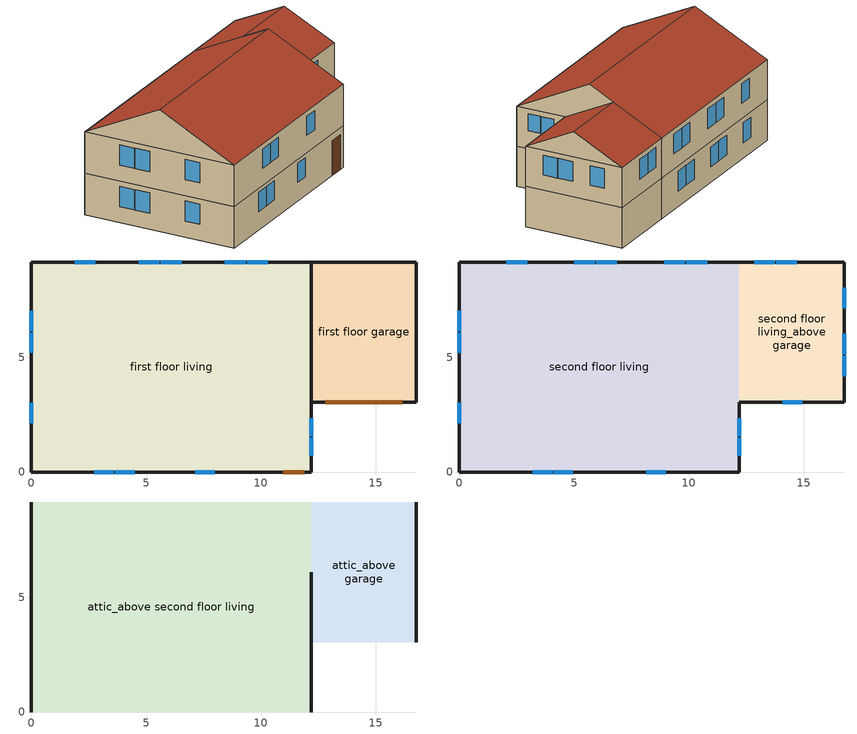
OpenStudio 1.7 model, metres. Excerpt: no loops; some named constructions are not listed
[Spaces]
first floor living
 floor ground (Slab): 12.19,9.14 12.19,0 0,0 0,9.14 z0
 wall outside (ExtInsFinWall): 0,9.14 0,0 12.19,0 12.19,3.05 12.19,9.14 0,9.14 z0:2.44
 window (Sub Surface 3-Glass): 2.74,0 3.59,0 z1.08:2.21
 window (Sub Surface 4-Glass): 3.65,0 4.5,0 z1.08:2.21
 window (Sub Surface 5-Glass): 7.13,0 7.98,0 z1.08:2.21
 window (Sub Surface 14-Glass): 0,7.02 0,6.13 z0.93:2.13
 window (Sub Surface 15-Glass): 0,6.07 0,5.19 z0.93:2.13
 window (Sub Surface 16-Glass): 0,3.01 0,2.13 z0.93:2.13
 window (Sub Surface 19-Glass): 12.19,0.71 12.19,1.49 z1.1:2.13
 window (Sub Surface 20-Glass): 12.19,1.55 12.19,2.33 z1.1:2.13
 window (Sub Surface 32-Glass): 2.79,9.14 1.89,9.14 z0.93:2.13
 window (Sub Surface 33-Glass): 5.58,9.14 4.68,9.14 z0.93:2.13
 window (Sub Surface 34-Glass): 6.55,9.14 5.64,9.14 z0.93:2.13
 window (Sub Surface 35-Glass): 9.34,9.14 8.43,9.14 z0.93:2.13
 window (Sub Surface 36-Glass): 10.3,9.14 9.4,9.14 z0.93:2.13
 door (LivingDoors): 10.97,0 11.89,0 z0:2.03
 ceiling adiabatic (RevFinUninsFinFloor): 12.19,0 12.19,9.14 0,9.14 0,0 z2.44
first floor garage
 floor ground (GrndUninsUnfinGrgFloor): 16.76,9.14 16.76,3.05 12.19,3.05 12.19,9.14 z0
 wall outside (ExtUninsUnfinWall): 16.76,9.14 12.19,9.14 12.19,3.05 16.76,3.05 16.76,9.14 z0:2.44
 door (GarageDoors): 12.8,3.05 16.15,3.05 z0:2.13
second floor living
 floor adiabatic (FinUninsFinFloor): 12.19,9.14 12.19,0 0,0 0,9.14 z2.44
 wall outside (ExtInsFinWall): 12.19,9.14 0,9.14 0,0 12.19,0 12.19,3.05 z2.44:4.88
 window (Sub Surface 6-Glass): 3.2,0 4.04,0 z3.44:4.57
 window (Sub Surface 7-Glass): 4.1,0 4.95,0 z3.44:4.57
 window (Sub Surface 8-Glass): 8.15,0 9,0 z3.44:4.57
 window (Sub Surface 11-Glass): 0,7.02 0,6.13 z3.37:4.57
 window (Sub Surface 12-Glass): 0,6.07 0,5.19 z3.37:4.57
 window (Sub Surface 13-Glass): 0,3.01 0,2.13 z3.37:4.57
 window (Sub Surface 18-Glass): 12.19,1.55 12.19,2.33 z3.53:4.57
 window (Sub Surface 26-Glass): 10.79,9.14 9.88,9.14 z3.38:4.57
 window (Sub Surface 27-Glass): 9.82,9.14 8.93,9.14 z3.38:4.57
 window (Sub Surface 28-Glass): 6.86,9.14 5.97,9.14 z3.38:4.57
 window (Sub Surface 29-Glass): 5.91,9.14 5.01,9.14 z3.38:4.57
 window (Sub Surface 30-Glass): 2.95,9.14 2.06,9.14 z3.38:4.57
 window (Sub Surface 10-Glass): 12.19,0.71 12.19,1.49 z3.53:4.57
second floor living_above garage
 floor to first floor garage (UnfinInsFinFloor): 16.76,9.14 16.76,3.05 12.19,3.05 12.19,9.14 z2.44
 wall outside (ExtInsFinWall): 12.19,3.05 16.76,3.05 16.76,9.14 12.19,9.14 z2.44:4.88
 window (Sub Surface 9-Glass): 14.08,3.05 14.93,3.05 z3.44:4.57
 window (Sub Surface 21-Glass): 16.76,4.16 16.76,5.06 z3.37:4.57
 window (Sub Surface 22-Glass): 16.76,5.12 16.76,6.02 z3.37:4.57
 window (Sub Surface 23-Glass): 16.76,7.13 16.76,8.03 z3.37:4.57
 window (Sub Surface 24-Glass): 14.7,9.14 13.81,9.14 z3.38:4.57
 window (Sub Surface 25-Glass): 13.75,9.14 12.85,9.14 z3.38:4.57
attic_above second floor living
 floor to second floor living (FinInsUnfinUAFloor): 12.19,9.14 12.19,0 0,0 0,9.14 z4.88
 wall outside (ExtUninsUnfinWall): 0,4.57,7.16 0,9.14,4.88 0,0,4.88; 12.19,4.57,7.16 12.19,0,4.88 12.19,3.05,4.88 12.19,6.1,6.4
 roof outside (UnfinInsExtRoof): 12.19,4.57,7.16 12.19,9.14,4.88 0,9.14,4.88 0,4.57,7.16; 0,4.57,7.16 0,0,4.88 12.19,0,4.88 12.19,4.57,7.16
attic_above garage
 floor to second floor living_above garage (FinInsUnfinUAFloor): 16.76,9.14 16.76,3.05 12.19,3.05 12.19,9.14 z4.88
 wall outside (ExtUninsUnfinWall): 16.76,6.1,6.4 16.76,3.05,4.88 16.76,9.14,4.88
 roof outside (UnfinInsExtRoof): 16.76,6.1,6.4 16.76,9.14,4.88 12.19,9.14,4.88 12.19,6.1,6.4; 12.19,6.1,6.4 12.19,3.05,4.88 16.76,3.05,4.88 16.76,6.1,6.4
[Schedule:Ruleset]
Name | Default Day Schedule | Summer Design Day Schedule | Winter Design Day Schedule
refrigerator_ruleset | Schedule Day 207 | RefrigeratorSummer 1 | RefrigeratorWinter 1
Elcetric_mgl_annual_schedule | Schedule Day 208 | MGLSummer 1 | MGLWinter 1
occupants_ruleset | Schedule Day 209 | OccupantsSummer 1 | OccupantsWinter 1
Int_lighting_annual_schedule | Schedule Day 216 | LightingSummer 1 | LightingWinter 1
[Schedule:Day]
Schedule Day 207; Schedule Day 208; Schedule Day 209; Schedule Day 216: 24, 0, 0
RefrigeratorWinter; RefrigeratorWeekend1; RefrigeratorWeekday12; RefrigeratorWeekend12; RefrigeratorWinter 1: 1, 0, 0.610949, 2, 0, 0.595675, 3, 0, 0.580401, 4, 0, 0.565128, 5, 0, 0.549854, 6, 0, 0.549854, 7, 0, 0.580401, 8, 0, 0.610949, 9, 0, 0.626223, 10, 0, 0.626223, 11, 0, 0.610949, 12, 0, 0.610949, 13, 0, 0.641496, 14, 0, 0.641496, 15, 0, 0.641496, 16, 0, 0.626223, 17, 0, 0.672044, 18, 0, 0.733139, 19, 0, 0.763686, 20, 0, 0.733139, 21, 0, 0.717865, 22, 0, 0.702591, 23, 0, 0.672044, 24, 0, 0.626223
RefrigeratorWeekday2; RefrigeratorWeekend2: 1, 0, 0.609489, 2, 0, 0.594252, 3, 0, 0.579015, 4, 0, 0.563777, 5, 0, 0.54854, 6, 0, 0.54854, 7, 0, 0.579015, 8, 0, 0.609489, 9, 0, 0.624726, 10, 0, 0.624726, 11, 0, 0.609489, 12, 0, 0.609489, 13, 0, 0.639964, 14, 0, 0.639964, 15, 0, 0.639964, 16, 0, 0.624726, 17, 0, 0.670438, 18, 0, 0.731387, 19, 0, 0.761861, 20, 0, 0.731387, 21, 0, 0.71615, 22, 0, 0.700912, 23, 0, 0.670438, 24, 0, 0.624726
RefrigeratorWeekday3; RefrigeratorWeekend3; RefrigeratorWeekday4; RefrigeratorWeekend4; RefrigeratorWeekday5; RefrigeratorWeekend5: 1, 0, 0.791241, 2, 0, 0.77146, 3, 0, 0.751679, 4, 0, 0.731898, 5, 0, 0.712117, 6, 0, 0.712117, 7, 0, 0.751679, 8, 0, 0.791241, 9, 0, 0.811022, 10, 0, 0.811022, 11, 0, 0.791241, 12, 0, 0.791241, 13, 0, 0.830803, 14, 0, 0.830803, 15, 0, 0.830803, 16, 0, 0.811022, 17, 0, 0.870365, 18, 0, 0.949489, 19, 0, 0.989051, 20, 0, 0.949489, 21, 0, 0.929708, 22, 0, 0.909927, 23, 0, 0.870365, 24, 0, 0.811022
RefrigeratorSummer; RefrigeratorWeekend6; RefrigeratorWeekday7; RefrigeratorWeekend7; RefrigeratorWeekday8; RefrigeratorWeekend8; RefrigeratorWeekday9; RefrigeratorWeekend9; RefrigeratorSummer 1: 1, 0, 0.8, 2, 0, 0.78, 3, 0, 0.76, 4, 0, 0.74, 5, 0, 0.72, 6, 0, 0.72, 7, 0, 0.76, 8, 0, 0.8, 9, 0, 0.82, 10, 0, 0.82, 11, 0, 0.8, 12, 0, 0.8, 13, 0, 0.84, 14, 0, 0.84, 15, 0, 0.84, 16, 0, 0.82, 17, 0, 0.88, 18, 0, 0.96, 19, 0, 1, 20, 0, 0.96, 21, 0, 0.94, 22, 0, 0.92, 23, 0, 0.88, 24, 0, 0.82
RefrigeratorWeekday10; RefrigeratorWeekend10: 1, 0, 0.679562, 2, 0, 0.662573, 3, 0, 0.645584, 4, 0, 0.628595, 5, 0, 0.611606, 6, 0, 0.611606, 7, 0, 0.645584, 8, 0, 0.679562, 9, 0, 0.696551, 10, 0, 0.696551, 11, 0, 0.679562, 12, 0, 0.679562, 13, 0, 0.71354, 14, 0, 0.71354, 15, 0, 0.71354, 16, 0, 0.696551, 17, 0, 0.747518, 18, 0, 0.815474, 19, 0, 0.849453, 20, 0, 0.815474, 21, 0, 0.798485, 22, 0, 0.781496, 23, 0, 0.747518, 24, 0, 0.696551
RefrigeratorWeekday11; RefrigeratorWeekend11: 1, 0, 0.675182, 2, 0, 0.658303, 3, 0, 0.641423, 4, 0, 0.624544, 5, 0, 0.607664, 6, 0, 0.607664, 7, 0, 0.641423, 8, 0, 0.675182, 9, 0, 0.692062, 10, 0, 0.692062, 11, 0, 0.675182, 12, 0, 0.675182, 13, 0, 0.708942, 14, 0, 0.708942, 15, 0, 0.708942, 16, 0, 0.692062, 17, 0, 0.742701, 18, 0, 0.810219, 19, 0, 0.843978, 20, 0, 0.810219, 21, 0, 0.793339, 22, 0, 0.77646, 23, 0, 0.742701, 24, 0, 0.692062
MGLWinter; MGLWeekend1; MGLWeekday12; MGLWeekend12; MGLWinter 1: 1, 0, 0.559347, 2, 0, 0.517396, 3, 0, 0.517396, 4, 0, 0.503412, 5, 0, 0.461461, 6, 0, 0.503412, 7, 0, 0.601298, 8, 0, 0.657232, 9, 0, 0.475445, 10, 0, 0.321624, 11, 0, 0.335608, 12, 0, 0.349592, 13, 0, 0.335608, 14, 0, 0.391543, 15, 0, 0.433494, 16, 0, 0.447477, 17, 0, 0.545363, 18, 0, 0.741134, 19, 0, 0.880971, 20, 0, 0.936905, 21, 0, 0.99284, 22, 0, 0.964873, 23, 0, 0.825036, 24, 0, 0.699183
MGLWeekday2; MGLWeekend2: 1, 0, 0.56338, 2, 0, 0.521127, 3, 0, 0.521127, 4, 0, 0.507042, 5, 0, 0.464789, 6, 0, 0.507042, 7, 0, 0.605634, 8, 0, 0.661972, 9, 0, 0.478873, 10, 0, 0.323944, 11, 0, 0.338028, 12, 0, 0.352113, 13, 0, 0.338028, 14, 0, 0.394366, 15, 0, 0.43662, 16, 0, 0.450704, 17, 0, 0.549296, 18, 0, 0.746479, 19, 0, 0.887324, 20, 0, 0.943662, 21, 0, 1, 22, 0, 0.971831, 23, 0, 0.830986, 24, 0, 0.704225
MGLWeekday3; MGLWeekend3; MGLWeekday5; MGLWeekend5: 1, 0, 0.445057, 2, 0, 0.411678, 3, 0, 0.411678, 4, 0, 0.400551, 5, 0, 0.367172, 6, 0, 0.400551, 7, 0, 0.478436, 8, 0, 0.522942, 9, 0, 0.378298, 10, 0, 0.255908, 11, 0, 0.267034, 12, 0, 0.278161, 13, 0, 0.267034, 14, 0, 0.31154, 15, 0, 0.344919, 16, 0, 0.356046, 17, 0, 0.433931, 18, 0, 0.5897, 19, 0, 0.700965, 20, 0, 0.74547, 21, 0, 0.789976, 22, 0, 0.767723, 23, 0, 0.656459, 24, 0, 0.556321
MGLWeekday4; MGLWeekend4: 1, 0, 0.443264, 2, 0, 0.410019, 3, 0, 0.410019, 4, 0, 0.398938, 5, 0, 0.365693, 6, 0, 0.398938, 7, 0, 0.476509, 8, 0, 0.520835, 9, 0, 0.376775, 10, 0, 0.254877, 11, 0, 0.265959, 12, 0, 0.27704, 13, 0, 0.265959, 14, 0, 0.310285, 15, 0, 0.34353, 16, 0, 0.354611, 17, 0, 0.432183, 18, 0, 0.587325, 19, 0, 0.698141, 20, 0, 0.742468, 21, 0, 0.786794, 22, 0, 0.764631, 23, 0, 0.653815, 24, 0, 0.55408
MGLSummer; MGLWeekend6; MGLWeekday9; MGLWeekend9; MGLSummer 1: 1, 0, 0.370657, 2, 0, 0.342857, 3, 0, 0.342857, 4, 0, 0.333591, 5, 0, 0.305792, 6, 0, 0.333591, 7, 0, 0.398456, 8, 0, 0.435522, 9, 0, 0.315058, 10, 0, 0.213128, 11, 0, 0.222394, 12, 0, 0.23166, 13, 0, 0.222394, 14, 0, 0.25946, 15, 0, 0.287259, 16, 0, 0.296525, 17, 0, 0.36139, 18, 0, 0.49112, 19, 0, 0.583784, 20, 0, 0.62085, 21, 0, 0.657916, 22, 0, 0.639383, 23, 0, 0.546719, 24, 0, 0.463321
MGLWeekday7; MGLWeekend7; MGLWeekday8; MGLWeekend8: 1, 0, 0.367968, 2, 0, 0.34037, 3, 0, 0.34037, 4, 0, 0.331171, 5, 0, 0.303573, 6, 0, 0.331171, 7, 0, 0.395565, 8, 0, 0.432362, 9, 0, 0.312772, 10, 0, 0.211581, 11, 0, 0.220781, 12, 0, 0.22998, 13, 0, 0.220781, 14, 0, 0.257577, 15, 0, 0.285175, 16, 0, 0.294374, 17, 0, 0.358768, 18, 0, 0.487557, 19, 0, 0.579549, 20, 0, 0.616346, 21, 0, 0.653142, 22, 0, 0.634744, 23, 0, 0.542752, 24, 0, 0.459959
MGLWeekday10; MGLWeekend10: 1, 0, 0.443712, 2, 0, 0.410434, 3, 0, 0.410434, 4, 0, 0.399341, 5, 0, 0.366063, 6, 0, 0.399341, 7, 0, 0.476991, 8, 0, 0.521362, 9, 0, 0.377156, 10, 0, 0.255135, 11, 0, 0.266227, 12, 0, 0.27732, 13, 0, 0.266227, 14, 0, 0.310599, 15, 0, 0.343877, 16, 0, 0.35497, 17, 0, 0.43262, 18, 0, 0.587919, 19, 0, 0.698847, 20, 0, 0.743218, 21, 0, 0.787589, 22, 0, 0.765404, 23, 0, 0.654476, 24, 0, 0.55464
MGLWeekday11; MGLWeekend11: 1, 0, 0.442368, 2, 0, 0.40919, 3, 0, 0.40919, 4, 0, 0.398131, 5, 0, 0.364953, 6, 0, 0.398131, 7, 0, 0.475545, 8, 0, 0.519782, 9, 0, 0.376013, 10, 0, 0.254361, 11, 0, 0.265421, 12, 0, 0.27648, 13, 0, 0.265421, 14, 0, 0.309657, 15, 0, 0.342835, 16, 0, 0.353894, 17, 0, 0.431309, 18, 0, 0.586137, 19, 0, 0.696729, 20, 0, 0.740966, 21, 0, 0.785203, 22, 0, 0.763084, 23, 0, 0.652493, 24, 0, 0.55296
OccupantsWinter; occupantsWeekend1; occupantsWeekday2; occupantsWeekend2; occupantsWeekday3; occupantsWeekend3; occupantsWeekday4; occupantsWeekend4; occupantsWeekday5; occupantsWeekend5; OccupantsSummer; occupantsWeekend6; occupantsWeekday7; occupantsWeekend7; occupantsWeekday8; occupantsWeekend8; occupantsWeekday9; occupantsWeekend9; occupantsWeekday10; occupantsWeekend10; occupantsWeekday11; occupantsWeekend11; occupantsWeekday12; occupantsWeekend12; OccupantsSummer 1; OccupantsWinter 1: 1, 0, 1, 2, 0, 1, 3, 0, 1, 4, 0, 1, 5, 0, 1, 6, 0, 1, 7, 0, 1, 8, 0, 0.8831, 9, 0, 0.40861, 10, 0, 0.24189, 11, 0, 0.24189, 12, 0, 0.24189, 13, 0, 0.24189, 14, 0, 0.24189, 15, 0, 0.24189, 16, 0, 0.24189, 17, 0, 0.29498, 18, 0, 0.5531, 19, 0, 0.89693, 20, 0, 0.89693, 21, 0, 0.89693, 22, 0, 1, 23, 0, 1, 24, 0, 1
LightingWinter; LightingWeekend1; LightingWinter 1: 1, 0, 0.185156, 2, 0, 0.111094, 3, 0, 0.0740623, 4, 0, 0.0740623, 5, 0, 0.0740623, 6, 0, 0.0812229, 7, 0, 0.176777, 8, 0, 0.371094, 9, 0, 0.35417, 10, 0, 0.180758, 11, 0, 0.146876, 12, 0, 0.14551, 13, 0, 0.145643, 14, 0, 0.147465, 15, 0, 0.159722, 16, 0, 0.215175, 17, 0, 0.376947, 18, 0, 0.667102, 19, 0, 0.943338, 20, 0, 0.973952, 21, 0, 0.832259, 22, 0, 0.711434, 23, 0, 0.536822, 24, 0, 0.37289
LightingWeekday2; LightingWeekend2: 1, 0, 0.185156, 2, 0, 0.111094, 3, 0, 0.0740623, 4, 0, 0.0740623, 5, 0, 0.0740623, 6, 0, 0.0797968, 7, 0, 0.15632, 8, 0, 0.311936, 9, 0, 0.278424, 10, 0, 0.139549, 11, 0, 0.112415, 12, 0, 0.11132, 13, 0, 0.111374, 14, 0, 0.112192, 15, 0, 0.11807, 16, 0, 0.147469, 17, 0, 0.246348, 18, 0, 0.463552, 19, 0, 0.753274, 20, 0, 0.928954, 21, 0, 0.854004, 22, 0, 0.711434, 23, 0, 0.536822, 24, 0, 0.37289
LightingWeekday3; LightingWeekend3: 1, 0, 0.185156, 2, 0, 0.111094, 3, 0, 0.0740623, 4, 0, 0.0740623, 5, 0, 0.0740623, 6, 0, 0.0776289, 7, 0, 0.125223, 8, 0, 0.22201, 9, 0, 0.179119, 10, 0, 0.0927444, 11, 0, 0.0758683, 12, 0, 0.0751875, 13, 0, 0.0752131, 14, 0, 0.0756206, 15, 0, 0.0786331, 16, 0, 0.0946594, 17, 0, 0.154108, 18, 0, 0.304912, 19, 0, 0.555638, 20, 0, 0.797325, 21, 0, 0.832259, 22, 0, 0.680986, 23, 0, 0.536822, 24, 0, 0.37289
LightingWeekday4; LightingWeekend4: 1, 0, 0.185156, 2, 0, 0.111094, 3, 0, 0.0740623, 4, 0, 0.0740623, 5, 0, 0.0740623, 6, 0, 0.0781291, 7, 0, 0.132398, 8, 0, 0.242758, 9, 0, 0.192114, 10, 0, 0.0936262, 11, 0, 0.0743832, 12, 0, 0.073607, 13, 0, 0.0736017, 14, 0, 0.0736253, 15, 0, 0.0738632, 16, 0, 0.0756396, 17, 0, 0.0852648, 18, 0, 0.122824, 19, 0, 0.226898, 20, 0, 0.42601, 21, 0, 0.671722, 22, 0, 0.711434, 23, 0, 0.536822, 24, 0, 0.37289
LightingWeekday5; LightingWeekend5: 1, 0, 0.185156, 2, 0, 0.111094, 3, 0, 0.0740623, 4, 0, 0.0740623, 5, 0, 0.0740623, 6, 0, 0.0765689, 7, 0, 0.110018, 8, 0, 0.17804, 9, 0, 0.133789, 10, 0, 0.0730849, 11, 0, 0.0612243, 12, 0, 0.0607459, 13, 0, 0.0607428, 14, 0, 0.0607596, 15, 0, 0.0609181, 16, 0, 0.0620601, 17, 0, 0.0682017, 18, 0, 0.092704, 19, 0, 0.164462, 20, 0, 0.315713, 21, 0, 0.535628, 22, 0, 0.683558, 23, 0, 0.536822, 24, 0, 0.37289
LightingSummer; LightingWeekend6; LightingSummer 1: 1, 0, 0.185156, 2, 0, 0.111094, 3, 0, 0.0740623, 4, 0, 0.0740623, 5, 0, 0.0740623, 6, 0, 0.0760949, 7, 0, 0.103219, 8, 0, 0.158378, 9, 0, 0.117667, 10, 0, 0.068442, 11, 0, 0.0588242, 12, 0, 0.0584363, 13, 0, 0.0584342, 14, 0, 0.0584523, 15, 0, 0.0586041, 16, 0, 0.0596043, 17, 0, 0.0646543, 18, 0, 0.0840856, 19, 0, 0.140565, 20, 0, 0.262649, 21, 0, 0.452809, 22, 0, 0.639682, 23, 0, 0.536822, 24, 0, 0.37289
LightingWeekday7; LightingWeekend7: 1, 0, 0.185156, 2, 0, 0.111094, 3, 0, 0.0740623, 4, 0, 0.0740623, 5, 0, 0.0740623, 6, 0, 0.0765045, 7, 0, 0.109094, 8, 0, 0.175368, 9, 0, 0.131584, 10, 0, 0.0724402, 11, 0, 0.0608844, 12, 0, 0.0604183, 13, 0, 0.0604156, 14, 0, 0.0604342, 15, 0, 0.0605899, 16, 0, 0.0616124, 17, 0, 0.0667575, 18, 0, 0.0864864, 19, 0, 0.143624, 20, 0, 0.266652, 21, 0, 0.457431, 22, 0, 0.641874, 23, 0, 0.536822, 24, 0, 0.37289
LightingWeekday8; LightingWeekend8: 1, 0, 0.185156, 2, 0, 0.111094, 3, 0, 0.0740623, 4, 0, 0.0740623, 5, 0, 0.0740623, 6, 0, 0.0775615, 7, 0, 0.124256, 8, 0, 0.219213, 9, 0, 0.170679, 10, 0, 0.0859379, 11, 0, 0.0693808, 12, 0, 0.0687129, 13, 0, 0.0687086, 14, 0, 0.0687309, 15, 0, 0.0689345, 16, 0, 0.0703516, 17, 0, 0.0777088, 18, 0, 0.106019, 19, 0, 0.185848, 20, 0, 0.347307, 21, 0, 0.570735, 22, 0, 0.697656, 23, 0, 0.536822, 24, 0, 0.37289
LightingWeekday9; LightingWeekend9: 1, 0, 0.185156, 2, 0, 0.111094, 3, 0, 0.0740623, 4, 0, 0.0740623, 5, 0, 0.0740623, 6, 0, 0.0789442, 7, 0, 0.144091, 8, 0, 0.276572, 9, 0, 0.229704, 10, 0, 0.111475, 11, 0, 0.0883753, 12, 0, 0.0874435, 13, 0, 0.0874396, 14, 0, 0.087502, 15, 0, 0.0880555, 16, 0, 0.091692, 17, 0, 0.108987, 18, 0, 0.167947, 19, 0, 0.309426, 20, 0, 0.539289, 21, 0, 0.766508, 22, 0, 0.711434, 23, 0, 0.536822, 24, 0, 0.37289
LightingWeekday10; LightingWeekend10: 1, 0, 0.185156, 2, 0, 0.111094, 3, 0, 0.0740623, 4, 0, 0.0740623, 5, 0, 0.0740623, 6, 0, 0.0806284, 7, 0, 0.168249, 8, 0, 0.346433, 9, 0, 0.310418, 10, 0, 0.151403, 11, 0, 0.120334, 12, 0, 0.119081, 13, 0, 0.119085, 14, 0, 0.119305, 15, 0, 0.121094, 16, 0, 0.131583, 17, 0, 0.174606, 18, 0, 0.296095, 19, 0, 0.524491, 20, 0, 0.78632, 21, 0, 0.832259, 22, 0, 0.711434, 23, 0, 0.536822, 24, 0, 0.37289
LightingWeekday11; LightingWeekend11: 1, 0, 0.185156, 2, 0, 0.111094, 3, 0, 0.0740623, 4, 0, 0.0740623, 5, 0, 0.0740623, 6, 0, 0.0790735, 7, 0, 0.145944, 8, 0, 0.281932, 9, 0, 0.271726, 10, 0, 0.150368, 11, 0, 0.126657, 12, 0, 0.125701, 13, 0, 0.126104, 14, 0, 0.130161, 15, 0, 0.15155, 16, 0, 0.230136, 17, 0, 0.420314, 18, 0, 0.706329, 19, 0, 0.925361, 20, 0, 0.897521, 21, 0, 0.832259, 22, 0, 0.711434, 23, 0, 0.536822, 24, 0, 0.37289
LightingWeekday12; LightingWeekend12: 1, 0, 0.185156, 2, 0, 0.111094, 3, 0, 0.0740623, 4, 0, 0.0740623, 5, 0, 0.0740623, 6, 0, 0.0807328, 7, 0, 0.169747, 8, 0, 0.350764, 9, 0, 0.347061, 10, 0, 0.185518, 11, 0, 0.153955, 12, 0, 0.152682, 13, 0, 0.153041, 14, 0, 0.157066, 15, 0, 0.18004, 16, 0, 0.268197, 17, 0, 0.48342, 18, 0, 0.795224, 19, 0, 1, 20, 0, 0.913581, 21, 0, 0.832259, 22, 0, 0.711434, 23, 0, 0.536822, 24, 0, 0.37289
[Schedule:Rule] Date Specification Type=DateRange; Start Day=1
Name | Schedule Ruleset | Rule Order | Day Schedule | Apply Sunday | Apply Monday | Apply Tuesday | Apply Wednesday | Apply Thursday | Apply Friday | Apply Saturday | Start Month | End Month | End Day
fridge_weekday_ruleset1 | refrigerator_ruleset | 23 | RefrigeratorWinter | No | Yes | Yes | Yes | Yes | Yes | No | 1 | 1 | 31
fridge_weekday_ruleset1 1 | refrigerator_ruleset | 22 | RefrigeratorWeekend1 | Yes | No | No | No | No | No | Yes | 1 | 1 | 31
fridge_weekday_ruleset2 | refrigerator_ruleset | 21 | RefrigeratorWeekday2 | No | Yes | Yes | Yes | Yes | Yes | No | 2 | 2 | 28
fridge_weekday_ruleset2 1 | refrigerator_ruleset | 20 | RefrigeratorWeekend2 | Yes | No | No | No | No | No | Yes | 2 | 2 | 28
fridge_weekday_ruleset3 | refrigerator_ruleset | 19 | RefrigeratorWeekday3 | No | Yes | Yes | Yes | Yes | Yes | No | 3 | 3 | 31
fridge_weekday_ruleset3 1 | refrigerator_ruleset | 18 | RefrigeratorWeekend3 | Yes | No | No | No | No | No | Yes | 3 | 3 | 31
fridge_weekday_ruleset4 | refrigerator_ruleset | 17 | RefrigeratorWeekday4 | No | Yes | Yes | Yes | Yes | Yes | No | 4 | 4 | 30
fridge_weekday_ruleset4 1 | refrigerator_ruleset | 16 | RefrigeratorWeekend4 | Yes | No | No | No | No | No | Yes | 4 | 4 | 30
fridge_weekday_ruleset5 | refrigerator_ruleset | 15 | RefrigeratorWeekday5 | No | Yes | Yes | Yes | Yes | Yes | No | 5 | 5 | 31
fridge_weekday_ruleset5 1 | refrigerator_ruleset | 14 | RefrigeratorWeekend5 | Yes | No | No | No | No | No | Yes | 5 | 5 | 31
fridge_weekday_ruleset6 | refrigerator_ruleset | 13 | RefrigeratorSummer | No | Yes | Yes | Yes | Yes | Yes | No | 6 | 6 | 30
fridge_weekday_ruleset6 1 | refrigerator_ruleset | 12 | RefrigeratorWeekend6 | Yes | No | No | No | No | No | Yes | 6 | 6 | 30
fridge_weekday_ruleset7 | refrigerator_ruleset | 11 | RefrigeratorWeekday7 | No | Yes | Yes | Yes | Yes | Yes | No | 7 | 7 | 31
fridge_weekday_ruleset7 1 | refrigerator_ruleset | 10 | RefrigeratorWeekend7 | Yes | No | No | No | No | No | Yes | 7 | 7 | 31
fridge_weekday_ruleset8 | refrigerator_ruleset | 9 | RefrigeratorWeekday8 | No | Yes | Yes | Yes | Yes | Yes | No | 8 | 8 | 31
fridge_weekday_ruleset8 1 | refrigerator_ruleset | 8 | RefrigeratorWeekend8 | Yes | No | No | No | No | No | Yes | 8 | 8 | 31
fridge_weekday_ruleset9 | refrigerator_ruleset | 7 | RefrigeratorWeekday9 | No | Yes | Yes | Yes | Yes | Yes | No | 9 | 9 | 30
fridge_weekday_ruleset9 1 | refrigerator_ruleset | 6 | RefrigeratorWeekend9 | Yes | No | No | No | No | No | Yes | 9 | 9 | 30
fridge_weekday_ruleset10 | refrigerator_ruleset | 5 | RefrigeratorWeekday10 | No | Yes | Yes | Yes | Yes | Yes | No | 10 | 10 | 31
fridge_weekday_ruleset10 1 | refrigerator_ruleset | 4 | RefrigeratorWeekend10 | Yes | No | No | No | No | No | Yes | 10 | 10 | 31
fridge_weekday_ruleset11 | refrigerator_ruleset | 3 | RefrigeratorWeekday11 | No | Yes | Yes | Yes | Yes | Yes | No | 11 | 11 | 30
fridge_weekday_ruleset11 1 | refrigerator_ruleset | 2 | RefrigeratorWeekend11 | Yes | No | No | No | No | No | Yes | 11 | 11 | 30
fridge_weekday_ruleset12 | refrigerator_ruleset | 1 | RefrigeratorWeekday12 | No | Yes | Yes | Yes | Yes | Yes | No | 12 | 12 | 31
fridge_weekday_ruleset12 1 | refrigerator_ruleset | 0 | RefrigeratorWeekend12 | Yes | No | No | No | No | No | Yes | 12 | 12 | 31
mgl_weekday_ruleset1 | Elcetric_mgl_annual_schedule | 23 | MGLWinter | No | Yes | Yes | Yes | Yes | Yes | No | 1 | 1 | 31
mgl_weekend_ruleset1 | Elcetric_mgl_annual_schedule | 22 | MGLWeekend1 | Yes | No | No | No | No | No | Yes | 1 | 1 | 31
mgl_weekday_ruleset2 | Elcetric_mgl_annual_schedule | 21 | MGLWeekday2 | No | Yes | Yes | Yes | Yes | Yes | No | 2 | 2 | 28
mgl_weekend_ruleset2 | Elcetric_mgl_annual_schedule | 20 | MGLWeekend2 | Yes | No | No | No | No | No | Yes | 2 | 2 | 28
mgl_weekday_ruleset3 | Elcetric_mgl_annual_schedule | 19 | MGLWeekday3 | No | Yes | Yes | Yes | Yes | Yes | No | 3 | 3 | 31
mgl_weekend_ruleset3 | Elcetric_mgl_annual_schedule | 18 | MGLWeekend3 | Yes | No | No | No | No | No | Yes | 3 | 3 | 31
mgl_weekday_ruleset4 | Elcetric_mgl_annual_schedule | 17 | MGLWeekday4 | No | Yes | Yes | Yes | Yes | Yes | No | 4 | 4 | 30
mgl_weekend_ruleset4 | Elcetric_mgl_annual_schedule | 16 | MGLWeekend4 | Yes | No | No | No | No | No | Yes | 4 | 4 | 30
mgl_weekday_ruleset5 | Elcetric_mgl_annual_schedule | 15 | MGLWeekday5 | No | Yes | Yes | Yes | Yes | Yes | No | 5 | 5 | 31
mgl_weekend_ruleset5 | Elcetric_mgl_annual_schedule | 14 | MGLWeekend5 | Yes | No | No | No | No | No | Yes | 5 | 5 | 31
mgl_weekday_ruleset6 | Elcetric_mgl_annual_schedule | 13 | MGLSummer | No | Yes | Yes | Yes | Yes | Yes | No | 6 | 6 | 30
mgl_weekend_ruleset6 | Elcetric_mgl_annual_schedule | 12 | MGLWeekend6 | Yes | No | No | No | No | No | Yes | 6 | 6 | 30
mgl_weekday_ruleset7 | Elcetric_mgl_annual_schedule | 11 | MGLWeekday7 | No | Yes | Yes | Yes | Yes | Yes | No | 7 | 7 | 31
mgl_weekend_ruleset7 | Elcetric_mgl_annual_schedule | 10 | MGLWeekend7 | Yes | No | No | No | No | No | Yes | 7 | 7 | 31
mgl_weekday_ruleset8 | Elcetric_mgl_annual_schedule | 9 | MGLWeekday8 | No | Yes | Yes | Yes | Yes | Yes | No | 8 | 8 | 31
mgl_weekend_ruleset8 | Elcetric_mgl_annual_schedule | 8 | MGLWeekend8 | Yes | No | No | No | No | No | Yes | 8 | 8 | 31
mgl_weekday_ruleset9 | Elcetric_mgl_annual_schedule | 7 | MGLWeekday9 | No | Yes | Yes | Yes | Yes | Yes | No | 9 | 9 | 30
mgl_weekend_ruleset9 | Elcetric_mgl_annual_schedule | 6 | MGLWeekend9 | Yes | No | No | No | No | No | Yes | 9 | 9 | 30
mgl_weekday_ruleset10 | Elcetric_mgl_annual_schedule | 5 | MGLWeekday10 | No | Yes | Yes | Yes | Yes | Yes | No | 10 | 10 | 31
mgl_weekend_ruleset10 | Elcetric_mgl_annual_schedule | 4 | MGLWeekend10 | Yes | No | No | No | No | No | Yes | 10 | 10 | 31
mgl_weekday_ruleset11 | Elcetric_mgl_annual_schedule | 3 | MGLWeekday11 | No | Yes | Yes | Yes | Yes | Yes | No | 11 | 11 | 30
mgl_weekend_ruleset11 | Elcetric_mgl_annual_schedule | 2 | MGLWeekend11 | Yes | No | No | No | No | No | Yes | 11 | 11 | 30
mgl_weekday_ruleset12 | Elcetric_mgl_annual_schedule | 1 | MGLWeekday12 | No | Yes | Yes | Yes | Yes | Yes | No | 12 | 12 | 31
mgl_weekend_ruleset12 | Elcetric_mgl_annual_schedule | 0 | MGLWeekend12 | Yes | No | No | No | No | No | Yes | 12 | 12 | 31
occ_weekday_ruleset1 | occupants_ruleset | 23 | OccupantsWinter | No | Yes | Yes | Yes | Yes | Yes | No | 1 | 1 | 31
occ_weekday_ruleset1 1 | occupants_ruleset | 22 | occupantsWeekend1 | Yes | No | No | No | No | No | Yes | 1 | 1 | 31
occ_weekday_ruleset2 | occupants_ruleset | 21 | occupantsWeekday2 | No | Yes | Yes | Yes | Yes | Yes | No | 2 | 2 | 28
occ_weekday_ruleset2 1 | occupants_ruleset | 20 | occupantsWeekend2 | Yes | No | No | No | No | No | Yes | 2 | 2 | 28
occ_weekday_ruleset3 | occupants_ruleset | 19 | occupantsWeekday3 | No | Yes | Yes | Yes | Yes | Yes | No | 3 | 3 | 31
occ_weekday_ruleset3 1 | occupants_ruleset | 18 | occupantsWeekend3 | Yes | No | No | No | No | No | Yes | 3 | 3 | 31
occ_weekday_ruleset4 | occupants_ruleset | 17 | occupantsWeekday4 | No | Yes | Yes | Yes | Yes | Yes | No | 4 | 4 | 30
occ_weekday_ruleset4 1 | occupants_ruleset | 16 | occupantsWeekend4 | Yes | No | No | No | No | No | Yes | 4 | 4 | 30
occ_weekday_ruleset5 | occupants_ruleset | 15 | occupantsWeekday5 | No | Yes | Yes | Yes | Yes | Yes | No | 5 | 5 | 31
occ_weekday_ruleset5 1 | occupants_ruleset | 14 | occupantsWeekend5 | Yes | No | No | No | No | No | Yes | 5 | 5 | 31
occ_weekday_ruleset6 | occupants_ruleset | 13 | OccupantsSummer | No | Yes | Yes | Yes | Yes | Yes | No | 6 | 6 | 30
occ_weekday_ruleset6 1 | occupants_ruleset | 12 | occupantsWeekend6 | Yes | No | No | No | No | No | Yes | 6 | 6 | 30
occ_weekday_ruleset7 | occupants_ruleset | 11 | occupantsWeekday7 | No | Yes | Yes | Yes | Yes | Yes | No | 7 | 7 | 31
occ_weekday_ruleset7 1 | occupants_ruleset | 10 | occupantsWeekend7 | Yes | No | No | No | No | No | Yes | 7 | 7 | 31
occ_weekday_ruleset8 | occupants_ruleset | 9 | occupantsWeekday8 | No | Yes | Yes | Yes | Yes | Yes | No | 8 | 8 | 31
occ_weekday_ruleset8 1 | occupants_ruleset | 8 | occupantsWeekend8 | Yes | No | No | No | No | No | Yes | 8 | 8 | 31
occ_weekday_ruleset9 | occupants_ruleset | 7 | occupantsWeekday9 | No | Yes | Yes | Yes | Yes | Yes | No | 9 | 9 | 30
occ_weekday_ruleset9 1 | occupants_ruleset | 6 | occupantsWeekend9 | Yes | No | No | No | No | No | Yes | 9 | 9 | 30
occ_weekday_ruleset10 | occupants_ruleset | 5 | occupantsWeekday10 | No | Yes | Yes | Yes | Yes | Yes | No | 10 | 10 | 31
occ_weekday_ruleset10 1 | occupants_ruleset | 4 | occupantsWeekend10 | Yes | No | No | No | No | No | Yes | 10 | 10 | 31
occ_weekday_ruleset11 | occupants_ruleset | 3 | occupantsWeekday11 | No | Yes | Yes | Yes | Yes | Yes | No | 11 | 11 | 30
occ_weekday_ruleset11 1 | occupants_ruleset | 2 | occupantsWeekend11 | Yes | No | No | No | No | No | Yes | 11 | 11 | 30
occ_weekday_ruleset12 | occupants_ruleset | 1 | occupantsWeekday12 | No | Yes | Yes | Yes | Yes | Yes | No | 12 | 12 | 31
occ_weekday_ruleset12 1 | occupants_ruleset | 0 | occupantsWeekend12 | Yes | No | No | No | No | No | Yes | 12 | 12 | 31
ltg_weekday_ruleset1 | Int_lighting_annual_schedule | 23 | LightingWinter | No | Yes | Yes | Yes | Yes | Yes | No | 1 | 1 | 31
ltg_weekend_ruleset1 | Int_lighting_annual_schedule | 22 | LightingWeekend1 | Yes | No | No | No | No | No | Yes | 1 | 1 | 31
ltg_weekday_ruleset2 | Int_lighting_annual_schedule | 21 | LightingWeekday2 | No | Yes | Yes | Yes | Yes | Yes | No | 2 | 2 | 28
ltg_weekend_ruleset2 | Int_lighting_annual_schedule | 20 | LightingWeekend2 | Yes | No | No | No | No | No | Yes | 2 | 2 | 28
ltg_weekday_ruleset3 | Int_lighting_annual_schedule | 19 | LightingWeekday3 | No | Yes | Yes | Yes | Yes | Yes | No | 3 | 3 | 31
ltg_weekend_ruleset3 | Int_lighting_annual_schedule | 18 | LightingWeekend3 | Yes | No | No | No | No | No | Yes | 3 | 3 | 31
ltg_weekday_ruleset4 | Int_lighting_annual_schedule | 17 | LightingWeekday4 | No | Yes | Yes | Yes | Yes | Yes | No | 4 | 4 | 30
ltg_weekend_ruleset4 | Int_lighting_annual_schedule | 16 | LightingWeekend4 | Yes | No | No | No | No | No | Yes | 4 | 4 | 30
ltg_weekday_ruleset5 | Int_lighting_annual_schedule | 15 | LightingWeekday5 | No | Yes | Yes | Yes | Yes | Yes | No | 5 | 5 | 31
ltg_weekend_ruleset5 | Int_lighting_annual_schedule | 14 | LightingWeekend5 | Yes | No | No | No | No | No | Yes | 5 | 5 | 31
ltg_weekday_ruleset6 | Int_lighting_annual_schedule | 13 | LightingSummer | No | Yes | Yes | Yes | Yes | Yes | No | 6 | 6 | 30
ltg_weekend_ruleset6 | Int_lighting_annual_schedule | 12 | LightingWeekend6 | Yes | No | No | No | No | No | Yes | 6 | 6 | 30
ltg_weekday_ruleset7 | Int_lighting_annual_schedule | 11 | LightingWeekday7 | No | Yes | Yes | Yes | Yes | Yes | No | 7 | 7 | 31
ltg_weekend_ruleset7 | Int_lighting_annual_schedule | 10 | LightingWeekend7 | Yes | No | No | No | No | No | Yes | 7 | 7 | 31
ltg_weekday_ruleset8 | Int_lighting_annual_schedule | 9 | LightingWeekday8 | No | Yes | Yes | Yes | Yes | Yes | No | 8 | 8 | 31
ltg_weekend_ruleset8 | Int_lighting_annual_schedule | 8 | LightingWeekend8 | Yes | No | No | No | No | No | Yes | 8 | 8 | 31
ltg_weekday_ruleset9 | Int_lighting_annual_schedule | 7 | LightingWeekday9 | No | Yes | Yes | Yes | Yes | Yes | No | 9 | 9 | 30
ltg_weekend_ruleset9 | Int_lighting_annual_schedule | 6 | LightingWeekend9 | Yes | No | No | No | No | No | Yes | 9 | 9 | 30
ltg_weekday_ruleset10 | Int_lighting_annual_schedule | 5 | LightingWeekday10 | No | Yes | Yes | Yes | Yes | Yes | No | 10 | 10 | 31
ltg_weekend_ruleset10 | Int_lighting_annual_schedule | 4 | LightingWeekend10 | Yes | No | No | No | No | No | Yes | 10 | 10 | 31
ltg_weekday_ruleset11 | Int_lighting_annual_schedule | 3 | LightingWeekday11 | No | Yes | Yes | Yes | Yes | Yes | No | 11 | 11 | 30
ltg_weekend_ruleset11 | Int_lighting_annual_schedule | 2 | LightingWeekend11 | Yes | No | No | No | No | No | Yes | 11 | 11 | 30
ltg_weekday_ruleset12 | Int_lighting_annual_schedule | 1 | LightingWeekday12 | No | Yes | Yes | Yes | Yes | Yes | No | 12 | 12 | 31
ltg_weekend_ruleset12 | Int_lighting_annual_schedule | 0 | LightingWeekend12 | Yes | No | No | No | No | No | Yes | 12 | 12 | 31
